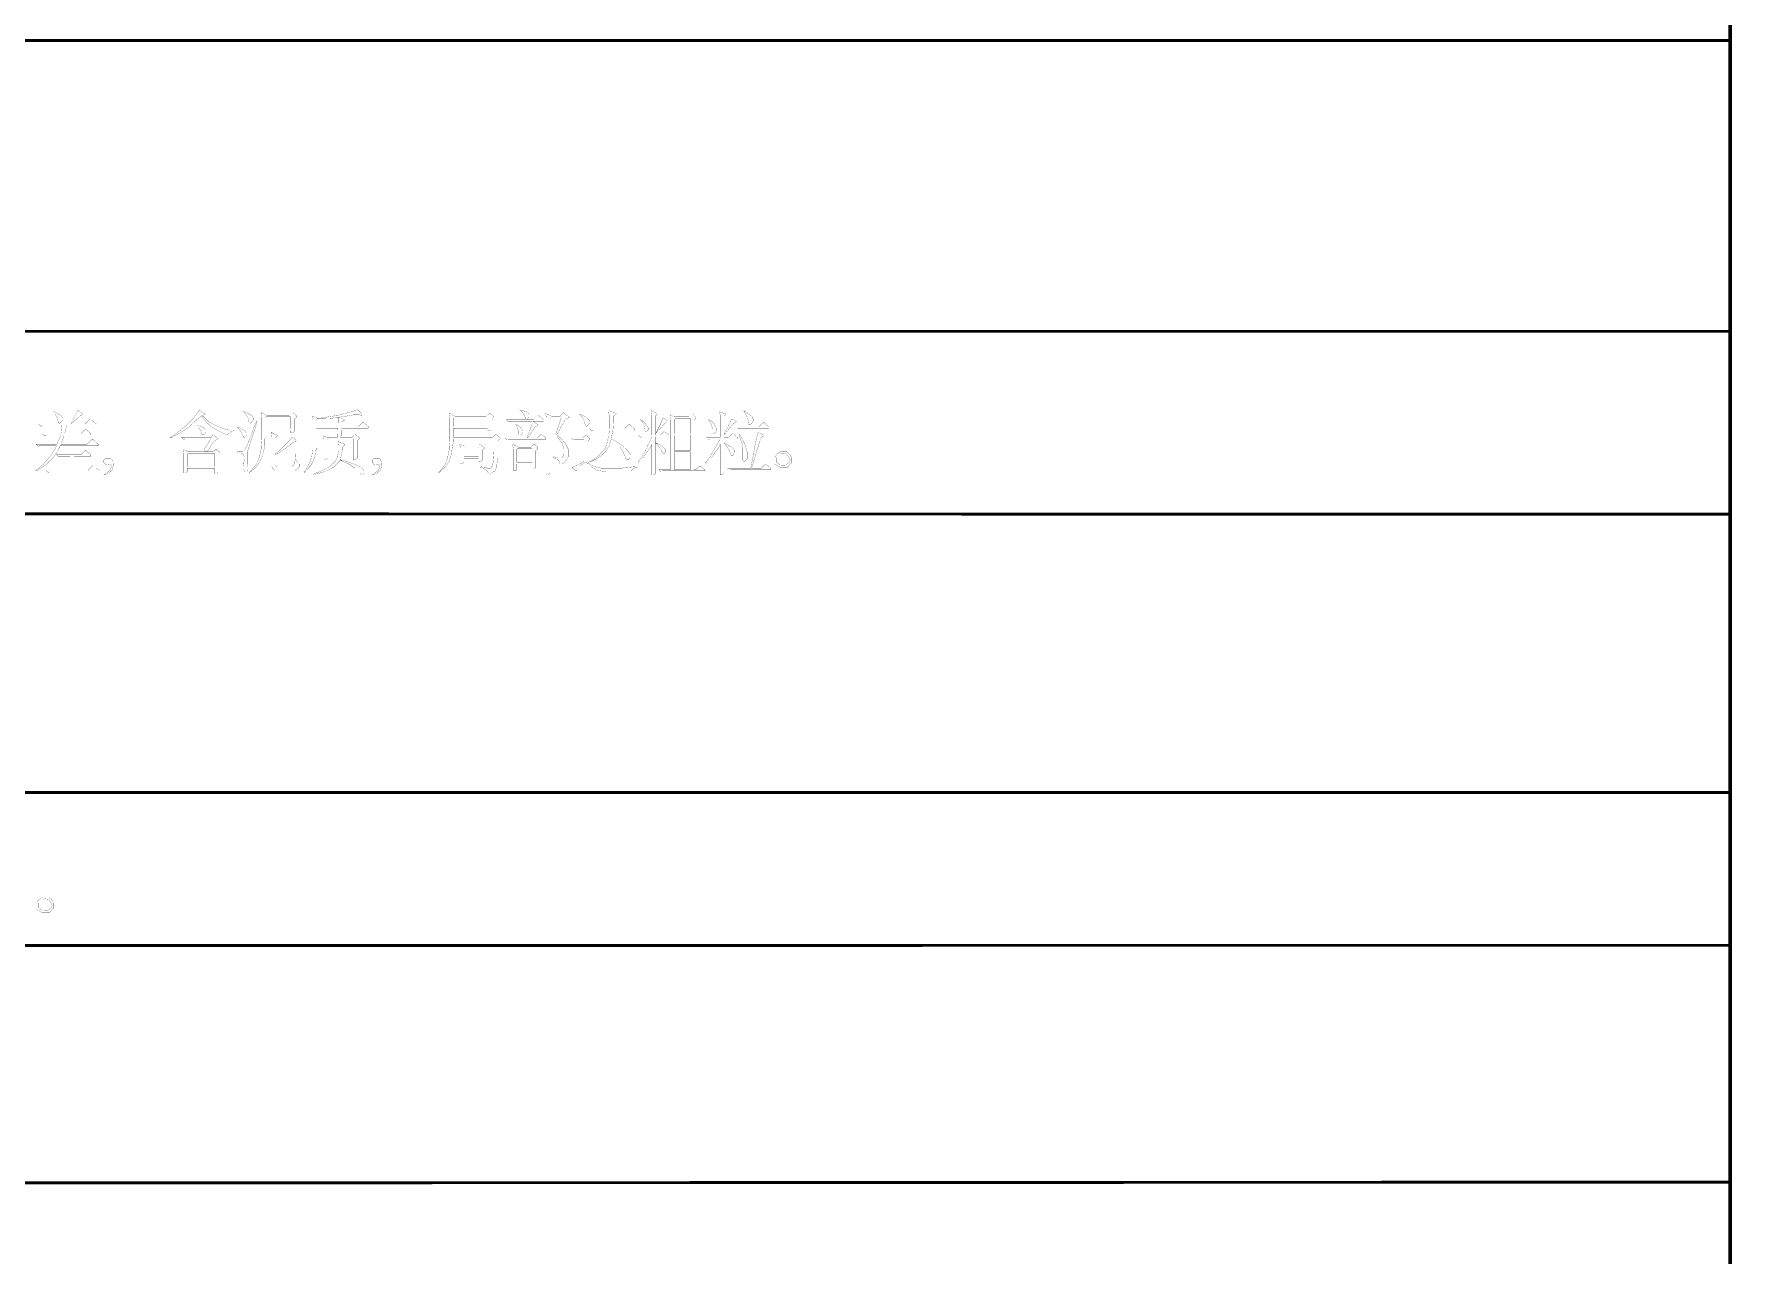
# Model space of a CAD drawing. Extents: x 94 to 452, y -72 to 1042.
# Drawn here: x 310.7 to 399.3, y 422.3 to 486 of the extents above; entities that cross this region are included whole.
import ezdxf

# ---------------------------------------------------------------- set-up
doc = ezdxf.new("R2010")
doc.units = 0
doc.header["$MEASUREMENT"] = 0
doc.layers.add('TREE_LAYER', color=7, linetype='Continuous')

msp = doc.modelspace()

# ---------------------------------------------------------------- linework, layer by layer
at = {"layer": 'TREE_LAYER'}
for points, const_width, elevation in [([(399.22612, 497.549266), (399.22612, 485.654653)], 0.2, 11.894613), ([(221.22612, 485.654653), (399.22612, 485.654653)], 0.15, 178), ([(399.22612, 485.654653), (399.22612, 470.492289)], 0.2, 15.162364), ([(221.22612, 470.492289), (399.22612, 470.492289)], 0.15, 178), ([(399.22612, 470.492289), (399.22612, 460.950457)], 0.2, 9.541832), ([(313.716127, 465.918109), (313.67495, 465.918109), (313.414166, 465.657324), (310.99848, 465.657324), (311.108284, 465.54752), (311.14946, 465.54752), (311.190637, 465.588697), (312.206323, 465.588697), (312.206323, 465.574971), (312.178872, 465.300461), (312.178872, 465.259285), (312.151421, 465.163207), (312.137695, 465.149481), (311.190637, 465.149481), (311.30044, 465.039677), (311.327891, 465.039677), (311.369068, 465.080854), (312.12397, 465.080854), (312.12397, 465.067128), (312.12397, 465.053403), (312.096519, 464.957324), (311.959264, 464.614187), (311.945539, 464.600461), (310.861225, 464.600461), (310.971029, 464.490658), (310.99848, 464.490658), (311.039656, 464.531834), (311.918088, 464.531834), (311.918088, 464.518109), (311.876911, 464.408305), (311.767107, 464.229873), (311.629852, 464.010265), (311.478872, 463.831834), (311.327891, 463.680854), (311.245539, 463.557324), (310.902401, 463.282814), (310.820048, 463.241638), (310.820048, 463.214187), (310.943578, 463.255363), (311.369068, 463.529873), (311.753382, 463.914187), (311.959264, 464.188697), (312.12397, 464.531834), (314.114166, 464.531834), (314.114166, 464.600461), (313.963186, 464.710265), (313.825931, 464.861246), (313.784754, 464.861246), (313.52397, 464.600461), (312.151421, 464.600461), (312.151421, 464.600461), (312.247499, 464.833795), (312.302401, 465.067128), (312.316127, 465.080854), (313.716127, 465.080854), (313.716127, 465.149481), (313.455342, 465.369089), (313.414166, 465.369089), (313.194558, 465.149481), (312.343578, 465.149481), (312.343578, 465.149481), (312.467107, 465.588697), (314.004362, 465.588697), (314.004362, 465.657324), (313.853382, 465.767128), (313.716127, 465.918109), (313.716127, 465.918109)], 0.01, 40), ([(311.780833, 466.316148), (311.69848, 466.316148), (311.84946, 466.165167), (311.959264, 465.986736), (311.986715, 465.835756), (312.027891, 465.739677), (312.069068, 465.698501), (312.096519, 465.698501), (312.178872, 465.780854), (312.247499, 465.876932), (312.247499, 465.959285), (312.165146, 466.082814), (312.027891, 466.178893), (311.780833, 466.316148), (311.780833, 466.316148)], 0.01, 40), ([(313.057303, 466.357324), (313.016127, 466.357324), (312.686715, 465.698501), (312.727891, 465.698501), (312.892597, 465.835756), (313.167107, 466.09654), (313.304362, 466.137716), (313.304362, 466.178893), (313.125931, 466.288697), (313.057303, 466.357324), (313.057303, 466.357324)], 0.01, 40), ([(319.39848, 466.357324), (319.357303, 466.357324), (319.343578, 466.343599), (319.206323, 466.137716), (319.069068, 465.959285), (318.684754, 465.574971), (318.245539, 465.218109), (317.820048, 464.929873), (317.888676, 464.929873), (318.286715, 465.149481), (318.478872, 465.259285), (318.808284, 465.478893), (319.247499, 465.890658), (319.288676, 465.918109), (319.384754, 465.986736), (319.508284, 466.09654), (319.604362, 465.918109), (319.686715, 465.808305), (319.920048, 465.574971), (320.125931, 465.437716), (320.290637, 465.341638), (320.812205, 465.080854), (320.963186, 465.218109), (321.141617, 465.300461), (321.182793, 465.300461), (321.182793, 465.327912), (320.94946, 465.327912), (320.771029, 465.369089), (320.743578, 465.369089), (320.578872, 465.437716), (320.345539, 465.520069), (319.906323, 465.739677), (319.535735, 466.09654), (319.686715, 466.178893), (319.39848, 466.357324), (319.39848, 466.357324)], 0.01, 40), ([(321.731813, 466.316148), (321.64946, 466.316148), (321.80044, 466.165167), (321.910244, 465.986736), (321.937695, 465.835756), (321.978872, 465.739677), (322.020048, 465.698501), (322.047499, 465.698501), (322.129852, 465.780854), (322.19848, 465.876932), (322.19848, 465.959285), (322.116127, 466.082814), (321.978872, 466.178893), (321.731813, 466.316148), (321.731813, 466.316148)], 0.01, 40), ([(322.610244, 466.24752), (322.596519, 466.24752), (322.596519, 466.220069), (322.637695, 466.000461), (322.637695, 464.929873), (322.596519, 464.449481), (322.596519, 464.367128), (322.527891, 463.99654), (322.527891, 463.969089), (322.376911, 463.612226), (322.308284, 463.502422), (322.088676, 463.241638), (321.978872, 463.131834), (322.020048, 463.131834), (322.184754, 463.269089), (322.34946, 463.433795), (322.569068, 463.749481), (322.678872, 464.010265), (322.678872, 464.065167), (322.706323, 464.14752), (322.747499, 464.325952), (322.788676, 464.504383), (322.788676, 464.861246), (322.816127, 464.957324), (322.816127, 465.327912), (322.829852, 465.327912), (324.133774, 465.327912), (324.133774, 465.327912), (324.133774, 465.190658), (324.17495, 465.190658), (324.271029, 465.218109), (324.325931, 465.259285), (324.325931, 465.918109), (324.463186, 466.014187), (324.463186, 466.027912), (324.463186, 466.069089), (324.257303, 466.24752), (324.216127, 466.24752), (324.065146, 466.09654), (322.89848, 466.09654), (322.610244, 466.24752), (322.610244, 466.24752)], 0.01, 40), ([(322.857303, 466.027912), (322.857303, 466.027912), (324.133774, 466.027912), (324.133774, 466.027912), (324.133774, 465.410265), (324.133774, 465.410265), (322.829852, 465.410265), (322.816127, 465.410265), (322.816127, 465.986736), (322.857303, 466.027912), (322.857303, 466.027912)], 0.01, 40), ([(327.633774, 466.398501), (327.318088, 466.288697), (327.290637, 466.288697), (326.563186, 466.09654), (326.522009, 466.09654), (325.657303, 465.959285), (325.588676, 465.959285), (325.588676, 465.945559), (325.520048, 465.945559), (325.520048, 465.959285), (325.492597, 465.97301), (325.259264, 466.069089), (325.30044, 465.890658), (325.30044, 464.298501), (325.218088, 463.927912), (325.218088, 463.900461), (325.108284, 463.57105), (324.99848, 463.392618), (324.861225, 463.17301), (324.861225, 463.131834), (325.122009, 463.406344), (325.259264, 463.612226), (325.272989, 463.667128), (325.369068, 463.886736), (325.369068, 463.927912), (325.437695, 464.120069), (325.451421, 464.284775), (325.465146, 464.284775), (325.465146, 464.325952), (325.478872, 464.449481), (325.478872, 465.437716), (325.478872, 465.437716), (326.590637, 465.437716), (326.604362, 465.437716), (326.590637, 465.327912), (326.590637, 465.327912), (326.590637, 465.231834), (326.590637, 465.231834), (326.590637, 465.149481), (326.576911, 465.149481), (326.576911, 465.053403), (326.576911, 465.053403), (326.576911, 464.97105), (326.576911, 464.97105), (326.014166, 464.97105), (325.84946, 465.039677), (325.876911, 464.861246), (325.876911, 463.790658), (325.972989, 463.804383), (326.027891, 463.831834), (326.069068, 463.87301), (326.069068, 464.861246), (326.096519, 464.888697), (327.414166, 464.888697), (327.414166, 464.888697), (327.414166, 463.790658), (327.455342, 463.790658), (327.551421, 463.831834), (327.606323, 463.87301), (327.606323, 464.778893), (327.716127, 464.888697), (327.716127, 464.929873), (327.52397, 465.108305), (327.496519, 465.108305), (327.345539, 464.97105), (326.769068, 464.97105), (326.755342, 464.97105), (326.755342, 465.012226), (326.769068, 465.025952), (326.769068, 465.12203), (326.769068, 465.12203), (326.769068, 465.218109), (326.769068, 465.218109), (326.769068, 465.314187), (326.782793, 465.327912), (326.782793, 465.437716), (326.782793, 465.437716), (328.182793, 465.437716), (328.182793, 465.520069), (327.935735, 465.739677), (327.894558, 465.739677), (327.67495, 465.520069), (326.796519, 465.520069), (326.782793, 465.520069), (326.782793, 465.588697), (326.796519, 465.588697), (326.796519, 465.767128), (326.933774, 465.835756), (326.947499, 465.849481), (326.947499, 465.876932), (326.659264, 466.014187), (326.686715, 466.014187), (326.810244, 466.027912), (327.441617, 466.137716), (327.716127, 466.137716), (327.853382, 466.09654), (327.825931, 466.206344), (327.633774, 466.398501), (327.633774, 466.398501)], 0.01, 40), ([(326.590637, 466.000461), (326.590637, 466.014187), (326.618088, 466.000461), (326.618088, 465.725952), (326.604362, 465.725952), (326.604362, 465.629873), (326.604362, 465.616148), (326.604362, 465.520069), (326.590637, 465.520069), (325.478872, 465.520069), (325.478872, 465.520069), (325.478872, 465.876932), (325.520048, 465.931834), (326.288676, 465.959285), (326.425931, 465.986736), (326.590637, 466.000461), (326.590637, 466.000461)], 0.01, 40), ([(332.410244, 466.206344), (332.410244, 466.206344), (332.410244, 466.192618), (332.437695, 465.97301), (332.437695, 464.737716), (332.410244, 464.518109), (332.410244, 464.339677), (332.341617, 463.982814), (332.327891, 463.900461), (332.190637, 463.543599), (331.99848, 463.282814), (331.861225, 463.131834), (331.861225, 463.104383), (332.025931, 463.241638), (332.231813, 463.433795), (332.410244, 463.72203), (332.520048, 464.078893), (332.533774, 464.161246), (332.547499, 464.257324), (332.547499, 464.284775), (332.588676, 464.463207), (332.602401, 464.600461), (332.629852, 464.723991), (332.629852, 464.888697), (332.629852, 464.888697), (334.743578, 464.888697), (334.743578, 464.888697), (334.743578, 464.216148), (334.716127, 463.900461), (334.716127, 463.845559), (334.67495, 463.461246), (334.565146, 463.351442), (334.40044, 463.351442), (334.276911, 463.392618), (334.222009, 463.392618), (334.043578, 463.433795), (334.016127, 463.433795), (334.016127, 463.392618), (334.194558, 463.351442), (334.304362, 463.282814), (334.414166, 463.17301), (334.455342, 463.063207), (334.52397, 463.063207), (334.784754, 463.200461), (334.894558, 463.461246), (334.894558, 463.502422), (334.908284, 463.667128), (334.935735, 463.886736), (334.935735, 464.778893), (335.072989, 464.888697), (335.072989, 464.929873), (334.867107, 465.108305), (334.825931, 465.108305), (334.67495, 464.97105), (332.629852, 464.97105), (332.629852, 464.97105), (332.629852, 465.437716), (332.629852, 465.437716), (334.414166, 465.437716), (334.414166, 465.437716), (334.414166, 465.300461), (334.455342, 465.300461), (334.551421, 465.327912), (334.606323, 465.369089), (334.606323, 465.876932), (334.743578, 465.986736), (334.743578, 465.986736), (334.743578, 466.027912), (334.537695, 466.206344), (334.496519, 466.206344), (334.345539, 466.069089), (332.69848, 466.069089), (332.410244, 466.206344), (332.410244, 466.206344)], 0.01, 40), ([(332.657303, 465.986736), (332.657303, 465.986736), (334.414166, 465.986736), (334.414166, 465.986736), (334.414166, 465.520069), (334.414166, 465.520069), (332.629852, 465.520069), (332.629852, 465.520069), (332.629852, 465.959285), (332.657303, 465.986736), (332.657303, 465.986736)], 0.01, 40), ([(337.076911, 466.09654), (337.035735, 466.09654), (336.816127, 465.876932), (335.388676, 465.876932), (335.49848, 465.767128), (335.539656, 465.767128), (335.580833, 465.808305), (336.747499, 465.808305), (336.747499, 465.808305), (336.747499, 465.698501), (336.596519, 465.259285), (336.527891, 465.12203), (336.486715, 464.929873), (335.320048, 464.929873), (335.429852, 464.820069), (335.471029, 464.820069), (335.49848, 464.861246), (337.447499, 464.861246), (337.447499, 464.929873), (337.227891, 465.108305), (337.186715, 465.108305), (337.008284, 464.929873), (336.50044, 464.929873), (336.50044, 464.929873), (336.569068, 465.012226), (336.747499, 465.300461), (336.89848, 465.520069), (337.035735, 465.588697), (337.035735, 465.629873), (336.857303, 465.739677), (336.788676, 465.808305), (336.788676, 465.808305), (337.337695, 465.808305), (337.337695, 465.876932), (337.076911, 466.09654), (337.076911, 466.09654)], 0.01, 40), ([(336.102401, 466.398501), (336.088676, 466.398501), (336.212205, 466.274971), (336.34946, 466.09654), (336.376911, 465.959285), (336.418088, 465.918109), (336.486715, 465.918109), (336.569068, 466.027912), (336.569068, 466.178893), (336.445539, 466.288697), (336.239656, 466.357324), (336.184754, 466.37105), (336.102401, 466.398501), (336.102401, 466.398501)], 0.01, 40), ([(338.367107, 466.24752), (338.339656, 466.233795), (338.202401, 466.069089), (337.735735, 466.069089), (337.447499, 466.206344), (337.47495, 465.97301), (337.47495, 463.02203), (337.571029, 463.035756), (337.625931, 463.063207), (337.667107, 463.104383), (337.667107, 465.959285), (337.694558, 465.986736), (338.216127, 465.986736), (338.243578, 465.959285), (337.955342, 465.080854), (338.037695, 464.998501), (338.284754, 464.669089), (338.394558, 464.353403), (338.394558, 464.120069), (338.353382, 463.982814), (338.353382, 463.969089), (338.257303, 463.900461), (338.078872, 463.900461), (337.872989, 463.941638), (337.845539, 463.941638), (337.845539, 463.900461), (338.02397, 463.831834), (338.133774, 463.72203), (338.17495, 463.57105), (338.284754, 463.57105), (338.394558, 463.639677), (338.504362, 463.763207), (338.614166, 463.941638), (338.614166, 464.353403), (338.476911, 464.627912), (338.257303, 464.874971), (338.02397, 465.108305), (338.435735, 465.849481), (338.572989, 465.959285), (338.682793, 465.986736), (338.367107, 466.24752), (338.367107, 466.24752)], 0.01, 40), ([(339.259264, 466.178893), (339.190637, 466.178893), (339.341617, 466.027912), (339.437695, 465.849481), (339.478872, 465.698501), (339.520048, 465.588697), (339.547499, 465.54752), (339.588676, 465.54752), (339.671029, 465.629873), (339.739656, 465.725952), (339.725931, 465.82203), (339.643578, 465.931834), (339.520048, 466.027912), (339.259264, 466.178893), (339.259264, 466.178893)], 0.01, 40), ([(340.727891, 466.357324), (340.727891, 466.357324), (340.727891, 466.302422), (340.755342, 466.082814), (340.755342, 465.410265), (340.755342, 465.410265), (339.739656, 465.410265), (339.84946, 465.300461), (339.876911, 465.300461), (339.918088, 465.327912), (340.755342, 465.327912), (340.755342, 465.327912), (340.755342, 465.218109), (340.727891, 465.149481), (340.727891, 465.025952), (340.659264, 464.765167), (340.645539, 464.669089), (340.576911, 464.449481), (340.425931, 464.229873), (340.137695, 463.941638), (339.863186, 463.763207), (339.739656, 463.72203), (339.863186, 463.72203), (340.137695, 463.859285), (340.357303, 464.010265), (340.576911, 464.243599), (340.755342, 464.518109), (340.865146, 464.874971), (340.906323, 465.149481), (340.947499, 465.218109), (340.947499, 465.327912), (340.961225, 465.327912), (342.072989, 465.327912), (342.072989, 465.410265), (341.825931, 465.629873), (341.784754, 465.629873), (341.565146, 465.410265), (340.961225, 465.410265), (340.961225, 465.465167), (340.97495, 465.712226), (340.97495, 466.069089), (341.112205, 466.165167), (341.125931, 466.178893), (341.125931, 466.206344), (340.906323, 466.288697), (340.727891, 466.357324), (340.727891, 466.357324)], 0.01, 40), ([(342.951421, 466.357324), (342.937695, 466.357324), (342.937695, 466.329873), (342.978872, 466.110265), (342.978872, 465.080854), (342.978872, 465.080854), (342.278872, 465.080854), (342.388676, 464.97105), (342.429852, 464.97105), (342.471029, 464.998501), (342.978872, 464.998501), (342.978872, 464.998501), (342.855342, 464.723991), (342.827891, 464.669089), (342.539656, 464.051442), (342.429852, 463.914187), (342.278872, 463.694579), (342.278872, 463.653403), (342.471029, 463.845559), (342.49848, 463.87301), (342.759264, 464.229873), (342.978872, 464.586736), (342.978872, 464.586736), (342.978872, 462.994579), (343.047499, 462.994579), (343.116127, 463.02203), (343.157303, 463.063207), (343.157303, 464.669089), (343.171029, 464.669089), (343.280833, 464.559285), (343.418088, 464.380854), (343.50044, 464.229873), (343.569068, 464.120069), (343.637695, 464.120069), (343.706323, 464.229873), (343.706323, 464.312226), (343.62397, 464.42203), (343.418088, 464.559285), (343.157303, 464.682814), (343.157303, 464.998501), (343.171029, 464.998501), (343.857303, 464.998501), (343.857303, 465.080854), (343.637695, 465.259285), (343.596519, 465.259285), (343.418088, 465.080854), (343.171029, 465.080854), (343.157303, 465.080854), (343.157303, 466.069089), (343.267107, 466.178893), (343.267107, 466.206344), (343.088676, 466.288697), (342.951421, 466.357324), (342.951421, 466.357324)], 0.01, 40), ([(343.569068, 465.986736), (343.555342, 465.97301), (343.418088, 465.629873), (343.19848, 465.190658), (343.706323, 465.739677), (343.788676, 465.767128), (343.788676, 465.808305), (343.569068, 465.986736), (343.569068, 465.986736)], 0.01, 40), ([(345.106323, 466.178893), (345.065146, 466.178893), (344.914166, 466.027912), (344.145539, 466.027912), (343.925931, 466.137716), (343.967107, 465.890658), (343.967107, 463.282814), (343.967107, 463.282814), (343.34946, 463.282814), (343.459264, 463.17301), (343.486715, 463.17301), (343.527891, 463.214187), (345.72397, 463.214187), (345.72397, 463.282814), (345.504362, 463.461246), (345.463186, 463.461246), (345.284754, 463.282814), (345.17495, 463.282814), (345.17495, 463.282814), (345.17495, 465.849481), (345.284754, 465.959285), (345.284754, 465.986736), (345.106323, 466.178893), (345.106323, 466.178893)], 0.01, 40), ([(344.214166, 465.945559), (344.227891, 465.959285), (344.982793, 465.959285), (344.996519, 465.945559), (344.996519, 465.149481), (344.982793, 465.149481), (344.159264, 465.149481), (344.145539, 465.149481), (344.145539, 465.876932), (344.214166, 465.945559), (344.214166, 465.945559)], 0.01, 40), ([(346.520048, 466.288697), (346.520048, 466.288697), (346.520048, 466.261246), (346.547499, 466.082814), (346.547499, 464.97105), (346.547499, 464.97105), (345.820048, 464.97105), (345.929852, 464.861246), (345.971029, 464.861246), (345.99848, 464.888697), (346.547499, 464.888697), (346.547499, 464.888697), (346.039656, 463.982814), (345.888676, 463.763207), (345.751421, 463.612226), (345.861225, 463.653403), (346.080833, 463.87301), (346.369068, 464.312226), (346.478872, 464.449481), (346.547499, 464.614187), (346.547499, 464.614187), (346.547499, 463.02203), (346.629852, 463.02203), (346.69848, 463.063207), (346.739656, 463.104383), (346.739656, 464.669089), (346.739656, 464.669089), (346.753382, 464.655363), (346.918088, 464.449481), (347.027891, 464.257324), (347.096519, 464.065167), (347.137695, 464.010265), (347.206323, 464.010265), (347.288676, 464.188697), (347.288676, 464.27105), (347.247499, 464.339677), (347.233774, 464.367128), (347.069068, 464.490658), (346.890637, 464.600461), (346.739656, 464.682814), (346.739656, 464.888697), (346.739656, 464.888697), (347.425931, 464.888697), (347.425931, 464.97105), (347.220048, 465.149481), (347.178872, 465.149481), (346.986715, 464.97105), (346.739656, 464.97105), (346.739656, 464.97105), (346.739656, 465.080854), (347.069068, 465.478893), (347.288676, 465.739677), (347.39848, 465.767128), (347.288676, 465.849481), (347.137695, 465.918109), (346.918088, 465.437716), (346.767107, 465.231834), (346.739656, 465.108305), (346.739656, 465.108305), (346.739656, 466.069089), (346.835735, 466.137716), (346.84946, 466.178893), (346.520048, 466.288697), (346.520048, 466.288697)], 0.01, 40), ([(347.769068, 466.357324), (347.755342, 466.357324), (347.769068, 466.343599), (347.97495, 465.986736), (348.016127, 465.753403), (348.043578, 465.629873), (348.057303, 465.629873), (348.125931, 465.629873), (348.208284, 465.712226), (348.276911, 465.808305), (348.276911, 465.890658), (348.208284, 466.027912), (348.180833, 466.055363), (347.988676, 466.206344), (347.837695, 466.316148), (347.769068, 466.357324), (347.769068, 466.357324)], 0.01, 40), ([(320.084754, 465.108305), (320.002401, 464.97105), (318.437695, 464.97105), (318.547499, 464.861246), (318.588676, 464.861246), (318.629852, 464.888697), (319.961225, 464.888697), (319.961225, 464.888697), (319.865146, 464.710265), (319.645539, 464.380854), (319.618088, 464.312226), (319.618088, 464.298501), (319.727891, 464.229873), (319.755342, 464.202422), (319.755342, 464.202422), (318.808284, 464.202422), (318.520048, 464.339677), (318.547499, 464.106344), (318.547499, 463.104383), (318.643578, 463.104383), (318.69848, 463.131834), (318.739656, 463.17301), (318.739656, 463.351442), (318.739656, 463.351442), (320.153382, 463.351442), (320.167107, 463.351442), (320.167107, 463.063207), (320.208284, 463.063207), (320.304362, 463.090658), (320.345539, 463.131834), (320.345539, 464.010265), (320.455342, 464.120069), (320.455342, 464.161246), (320.276911, 464.339677), (320.235735, 464.339677), (320.084754, 464.202422), (319.769068, 464.202422), (319.769068, 464.202422), (319.865146, 464.339677), (320.125931, 464.751442), (320.345539, 464.888697), (320.235735, 464.97105), (320.084754, 465.108305), (320.084754, 465.108305)], 0.01, 40), ([(319.220048, 465.588697), (319.206323, 465.588697), (319.329852, 465.465167), (319.467107, 465.300461), (319.508284, 465.149481), (319.535735, 465.108305), (319.618088, 465.108305), (319.686715, 465.218109), (319.686715, 465.369089), (319.563186, 465.478893), (319.371029, 465.54752), (319.316127, 465.561246), (319.220048, 465.588697), (319.220048, 465.588697)], 0.01, 40), ([(321.402401, 465.478893), (321.361225, 465.478893), (321.443578, 465.39654), (321.539656, 465.259285), (321.690637, 464.97105), (321.759264, 464.97105), (321.80044, 465.012226), (321.827891, 465.067128), (321.827891, 465.190658), (321.759264, 465.286736), (321.64946, 465.369089), (321.512205, 465.437716), (321.402401, 465.478893), (321.402401, 465.478893)], 0.01, 40), ([(322.376911, 465.808305), (322.308284, 465.698501), (322.088676, 465.135756), (322.088676, 465.108305), (321.827891, 464.449481), (321.718088, 464.27105), (321.64946, 464.202422), (321.361225, 464.202422), (321.361225, 464.161246), (321.471029, 464.161246), (321.608284, 464.120069), (321.690637, 464.037716), (321.718088, 463.941638), (321.718088, 463.790658), (321.690637, 463.598501), (321.690637, 463.57105), (321.64946, 463.474971), (321.64946, 463.323991), (321.690637, 463.241638), (321.786715, 463.17301), (321.869068, 463.17301), (321.910244, 463.269089), (321.910244, 463.433795), (321.869068, 463.57105), (321.869068, 464.202422), (321.910244, 464.298501), (321.951421, 464.42203), (322.047499, 464.737716), (322.07495, 464.806344), (322.34946, 465.643599), (322.34946, 465.67105), (322.376911, 465.808305), (322.376911, 465.808305)], 0.01, 40), ([(323.118088, 465.218109), (323.118088, 465.218109), (323.118088, 465.204383), (323.145539, 464.984775), (323.145539, 463.433795), (323.214166, 463.323991), (323.32397, 463.241638), (324.353382, 463.241638), (324.422009, 463.282814), (324.531813, 463.351442), (324.614166, 463.461246), (324.614166, 463.543599), (324.572989, 463.543599), (324.504362, 463.612226), (324.435735, 463.790658), (324.435735, 464.092618), (324.394558, 464.092618), (324.394558, 463.99654), (324.353382, 463.639677), (324.325931, 463.543599), (324.216127, 463.433795), (323.406323, 463.433795), (323.337695, 463.502422), (323.337695, 464.037716), (323.47495, 464.120069), (323.804362, 464.339677), (324.147499, 464.600461), (324.353382, 464.737716), (324.435735, 464.751442), (324.435735, 464.778893), (324.284754, 464.929873), (324.216127, 464.97105), (323.996519, 464.710265), (323.47495, 464.188697), (323.365146, 464.120069), (323.337695, 464.092618), (323.337695, 464.106344), (323.337695, 464.929873), (323.447499, 465.039677), (323.447499, 465.080854), (323.255342, 465.149481), (323.118088, 465.218109), (323.118088, 465.218109)], 0.01, 40), ([(335.910244, 465.657324), (335.869068, 465.657324), (335.937695, 465.520069), (336.020048, 465.300461), (336.020048, 465.176932), (336.047499, 465.080854), (336.047499, 465.080854), (336.129852, 465.080854), (336.19848, 465.149481), (336.239656, 465.218109), (336.239656, 465.300461), (336.19848, 465.369089), (336.129852, 465.478893), (335.978872, 465.588697), (335.910244, 465.657324), (335.910244, 465.657324)], 0.01, 40), ([(339.547499, 465.080854), (339.520048, 465.080854), (339.369068, 464.929873), (338.778872, 464.929873), (338.888676, 464.820069), (338.929852, 464.820069), (338.971029, 464.861246), (339.437695, 464.861246), (339.437695, 464.84752), (339.437695, 463.72203), (339.30044, 463.612226), (338.820048, 463.392618), (338.99848, 463.214187), (339.039656, 463.214187), (339.080833, 463.323991), (339.231813, 463.474971), (339.520048, 463.653403), (339.547499, 463.653403), (339.657303, 463.57105), (339.808284, 463.420069), (339.986715, 463.323991), (340.096519, 463.241638), (340.590637, 463.17301), (341.894558, 463.17301), (341.894558, 463.214187), (342.004362, 463.323991), (342.114166, 463.392618), (342.22397, 463.392618), (342.22397, 463.433795), (342.169068, 463.433795), (341.729852, 463.392618), (341.647499, 463.392618), (341.414166, 463.351442), (340.343578, 463.351442), (339.986715, 463.433795), (339.767107, 463.543599), (339.657303, 463.653403), (339.629852, 463.72203), (339.629852, 464.751442), (339.739656, 464.861246), (339.739656, 464.888697), (339.547499, 465.080854), (339.547499, 465.080854)], 0.01, 40), ([(342.402401, 465.876932), (342.388676, 465.876932), (342.512205, 465.725952), (342.580833, 465.520069), (342.608284, 465.341638), (342.608284, 465.300461), (342.64946, 465.259285), (342.690637, 465.259285), (342.80044, 465.369089), (342.80044, 465.437716), (342.690637, 465.616148), (342.457303, 465.849481), (342.402401, 465.876932), (342.402401, 465.876932)], 0.01, 40), ([(344.145539, 465.067128), (344.159264, 465.080854), (344.982793, 465.080854), (344.996519, 465.067128), (344.996519, 464.27105), (344.982793, 464.27105), (344.159264, 464.27105), (344.145539, 464.27105), (344.145539, 465.067128), (344.145539, 465.067128)], 0.01, 40), ([(345.943578, 465.876932), (345.929852, 465.876932), (346.039656, 465.739677), (346.108284, 465.561246), (346.14946, 465.382814), (346.14946, 465.190658), (346.190637, 465.149481), (346.218088, 465.149481), (346.30044, 465.231834), (346.369068, 465.327912), (346.369068, 465.410265), (346.30044, 465.54752), (346.231813, 465.657324), (346.039656, 465.849481), (345.943578, 465.876932), (345.943578, 465.876932)], 0.01, 40), ([(348.496519, 465.218109), (348.496519, 465.218109), (348.496519, 465.176932), (348.345539, 464.476932), (348.318088, 464.312226), (348.276911, 464.078893), (348.276911, 464.037716), (348.139656, 463.365167), (348.125931, 463.351442), (346.918088, 463.351442), (347.027891, 463.241638), (347.069068, 463.241638), (347.096519, 463.282814), (349.182793, 463.282814), (349.182793, 463.351442), (348.935735, 463.57105), (348.894558, 463.57105), (348.67495, 463.351442), (348.180833, 463.351442), (348.180833, 463.365167), (348.235735, 463.529873), (348.318088, 463.818109), (348.52397, 464.476932), (348.52397, 464.490658), (348.67495, 464.929873), (348.757303, 465.012226), (348.825931, 465.039677), (348.825931, 465.080854), (348.496519, 465.218109), (348.496519, 465.218109)], 0.01, 40), ([(348.825931, 465.739677), (348.784754, 465.739677), (348.565146, 465.520069), (347.288676, 465.520069), (347.39848, 465.410265), (347.425931, 465.410265), (347.467107, 465.437716), (349.072989, 465.437716), (349.072989, 465.520069), (348.825931, 465.739677), (348.825931, 465.739677)], 0.01, 40), ([(347.535735, 465.108305), (347.535735, 465.067128), (347.686715, 464.641638), (347.727891, 464.394579), (347.727891, 463.763207), (347.755342, 463.72203), (347.837695, 463.72203), (347.947499, 463.859285), (347.947499, 464.202422), (347.796519, 464.682814), (347.686715, 464.888697), (347.535735, 465.108305), (347.535735, 465.108305)], 0.01, 40), ([(313.455342, 464.27105), (313.414166, 464.27105), (313.194558, 464.051442), (311.918088, 464.051442), (312.027891, 463.941638), (312.069068, 463.941638), (312.096519, 463.982814), (312.645539, 463.982814), (312.645539, 463.969089), (312.645539, 463.255363), (312.645539, 463.241638), (311.369068, 463.241638), (311.478872, 463.131834), (311.520048, 463.131834), (311.547499, 463.17301), (314.155342, 463.17301), (314.155342, 463.241638), (314.004362, 463.351442), (313.853382, 463.502422), (313.825931, 463.502422), (313.565146, 463.241638), (312.837695, 463.241638), (312.837695, 463.255363), (312.837695, 463.969089), (312.837695, 463.982814), (313.716127, 463.982814), (313.716127, 464.051442), (313.455342, 464.27105), (313.455342, 464.27105)], 0.01, 40), ([(326.618088, 464.751442), (326.618088, 464.751442), (326.618088, 464.723991), (326.645539, 464.504383), (326.645539, 464.298501), (326.576911, 463.927912), (326.576911, 463.900461), (326.467107, 463.72203), (326.165146, 463.420069), (325.671029, 463.17301), (325.341617, 463.063207), (325.30044, 463.063207), (325.30044, 463.02203), (325.561225, 463.063207), (325.986715, 463.200461), (326.357303, 463.392618), (326.686715, 463.72203), (326.70044, 463.776932), (326.714166, 463.776932), (326.82397, 463.72203), (327.167107, 463.57105), (327.496519, 463.351442), (327.757303, 463.090658), (327.825931, 462.994579), (327.894558, 462.994579), (327.963186, 463.090658), (327.963186, 463.214187), (327.894558, 463.310265), (327.757303, 463.433795), (327.702401, 463.44752), (327.427891, 463.57105), (327.40044, 463.584775), (326.878872, 463.763207), (326.851421, 463.763207), (326.755342, 463.776932), (326.714166, 463.790658), (326.755342, 463.900461), (326.796519, 464.120069), (326.837695, 464.284775), (326.837695, 464.449481), (326.947499, 464.559285), (326.947499, 464.600461), (326.755342, 464.669089), (326.618088, 464.751442), (326.618088, 464.751442)], 0.01, 40), ([(332.959264, 464.600461), (332.959264, 464.600461), (332.959264, 464.586736), (332.986715, 464.42203), (332.986715, 463.57105), (333.082793, 463.584775), (333.137695, 463.612226), (333.178872, 463.653403), (333.178872, 463.859285), (333.178872, 463.87301), (333.933774, 463.87301), (333.947499, 463.859285), (333.947499, 463.680854), (333.988676, 463.680854), (334.084754, 463.72203), (334.125931, 463.763207), (334.125931, 464.312226), (334.235735, 464.380854), (334.235735, 464.42203), (334.016127, 464.600461), (333.97495, 464.600461), (333.865146, 464.490658), (333.206323, 464.490658), (332.959264, 464.600461), (332.959264, 464.600461)], 0.01, 40), ([(333.178872, 464.408305), (333.178872, 464.42203), (333.933774, 464.42203), (333.947499, 464.408305), (333.947499, 463.941638), (333.933774, 463.941638), (333.178872, 463.941638), (333.178872, 463.941638), (333.178872, 464.408305), (333.178872, 464.408305)], 0.01, 40), ([(335.731813, 464.600461), (335.718088, 464.600461), (335.718088, 464.57301), (335.759264, 464.353403), (335.759264, 463.214187), (335.841617, 463.214187), (335.896519, 463.241638), (335.937695, 463.282814), (335.937695, 463.57105), (335.951421, 463.57105), (336.747499, 463.57105), (336.747499, 463.57105), (336.747499, 463.323991), (336.788676, 463.323991), (336.89848, 463.351442), (336.925931, 463.392618), (336.925931, 464.27105), (337.035735, 464.380854), (337.035735, 464.42203), (336.857303, 464.600461), (336.816127, 464.600461), (336.678872, 464.449481), (336.020048, 464.449481), (335.731813, 464.600461), (335.731813, 464.600461)], 0.01, 40), ([(335.978872, 464.380854), (335.978872, 464.380854), (336.747499, 464.380854), (336.747499, 464.380854), (336.747499, 463.653403), (336.747499, 463.653403), (335.951421, 463.653403), (335.937695, 463.653403), (335.937695, 464.339677), (335.978872, 464.380854), (335.978872, 464.380854)], 0.01, 40), ([(340.906323, 464.861246), (340.906323, 464.861246), (341.318088, 464.449481), (341.455342, 464.229873), (341.565146, 464.023991), (341.606323, 463.87301), (341.67495, 463.790658), (341.743578, 463.790658), (341.853382, 463.900461), (341.853382, 464.051442), (341.757303, 464.229873), (341.537695, 464.435756), (341.345539, 464.600461), (341.071029, 464.778893), (340.906323, 464.861246), (340.906323, 464.861246)], 0.01, 40), ([(344.145539, 464.188697), (344.159264, 464.202422), (344.982793, 464.202422), (344.996519, 464.188697), (344.996519, 463.282814), (344.982793, 463.282814), (344.159264, 463.282814), (344.145539, 463.282814), (344.145539, 464.188697), (344.145539, 464.188697)], 0.01, 40), ([(350.020048, 464.202422), (349.690637, 464.202422), (349.49848, 464.092618), (349.388676, 463.914187), (349.388676, 463.57105), (349.676911, 463.392618), (350.047499, 463.392618), (350.267107, 463.639677), (350.267107, 463.900461), (350.171029, 464.078893), (350.020048, 464.202422), (350.020048, 464.202422)], 0.01, 40), ([(314.718088, 463.87301), (314.49848, 463.87301), (314.388676, 463.763207), (314.388676, 463.653403), (314.49848, 463.543599), (314.718088, 463.57105), (314.80044, 463.461246), (314.718088, 463.241638), (314.388676, 462.994579), (314.580833, 463.063207), (314.827891, 463.241638), (314.882793, 463.502422), (314.869068, 463.680854), (314.814166, 463.818109), (314.718088, 463.87301), (314.718088, 463.87301)], 0.01, 40), ([(318.767107, 464.120069), (318.767107, 464.120069), (320.153382, 464.120069), (320.167107, 464.120069), (320.167107, 463.433795), (320.153382, 463.433795), (318.739656, 463.433795), (318.739656, 463.433795), (318.739656, 464.092618), (318.767107, 464.120069), (318.767107, 464.120069)], 0.01, 40), ([(328.718088, 463.87301), (328.49848, 463.87301), (328.388676, 463.763207), (328.388676, 463.653403), (328.49848, 463.543599), (328.718088, 463.57105), (328.80044, 463.461246), (328.718088, 463.241638), (328.388676, 462.994579), (328.580833, 463.063207), (328.827891, 463.241638), (328.882793, 463.502422), (328.869068, 463.680854), (328.814166, 463.818109), (328.718088, 463.87301), (328.718088, 463.87301)], 0.01, 40), ([(349.827891, 464.120069), (349.841617, 464.120069), (350.020048, 464.092618), (350.19848, 463.790658), (350.157303, 463.653403), (349.965146, 463.516148), (349.690637, 463.502422), (349.49848, 463.653403), (349.49848, 463.900461), (349.690637, 464.092618), (349.745539, 464.106344), (349.827891, 464.120069), (349.827891, 464.120069)], 0.01, 40), ([(221.22612, 460.989031), (399.22612, 460.950457)], 0.15, 178.000004), ([(399.22612, 460.950457), (399.22612, 446.441643)], 0.2, 14.508814), ([(221.22612, 446.441643), (399.22612, 446.441643)], 0.15, 178), ([(399.22612, 446.441643), (399.22612, 438.468331)], 0.2, 7.973312), ([(311.520048, 440.97235), (311.190637, 440.97235), (310.99848, 440.862546), (310.888676, 440.684115), (310.888676, 440.340978), (311.176911, 440.162546), (311.547499, 440.162546), (311.767107, 440.409605), (311.767107, 440.670389), (311.671029, 440.848821), (311.520048, 440.97235), (311.520048, 440.97235)], 0.01, 42), ([(311.327891, 440.889997), (311.341617, 440.889997), (311.520048, 440.862546), (311.69848, 440.560585), (311.657303, 440.423331), (311.465146, 440.286076), (311.190637, 440.27235), (310.99848, 440.423331), (310.99848, 440.670389), (311.190637, 440.862546), (311.245539, 440.876272), (311.327891, 440.889997), (311.327891, 440.889997)], 0.01, 42), ([(221.22612, 438.442248), (399.22612, 438.468331)], 0.15, 178.000002), ([(399.22612, 438.468331), (399.22612, 426.116233)], 0.2, 12.352098), ([(221.22612, 426.030416), (399.22612, 426.116233)], 0.15, 178.000021), ([(399.22612, 426.116233), (399.22612, 414.894542)], 0.2, 11.221692)]:
    msp.add_lwpolyline(points, dxfattribs=dict(at, const_width=const_width, elevation=elevation))

doc.saveas('drawing.dxf')
